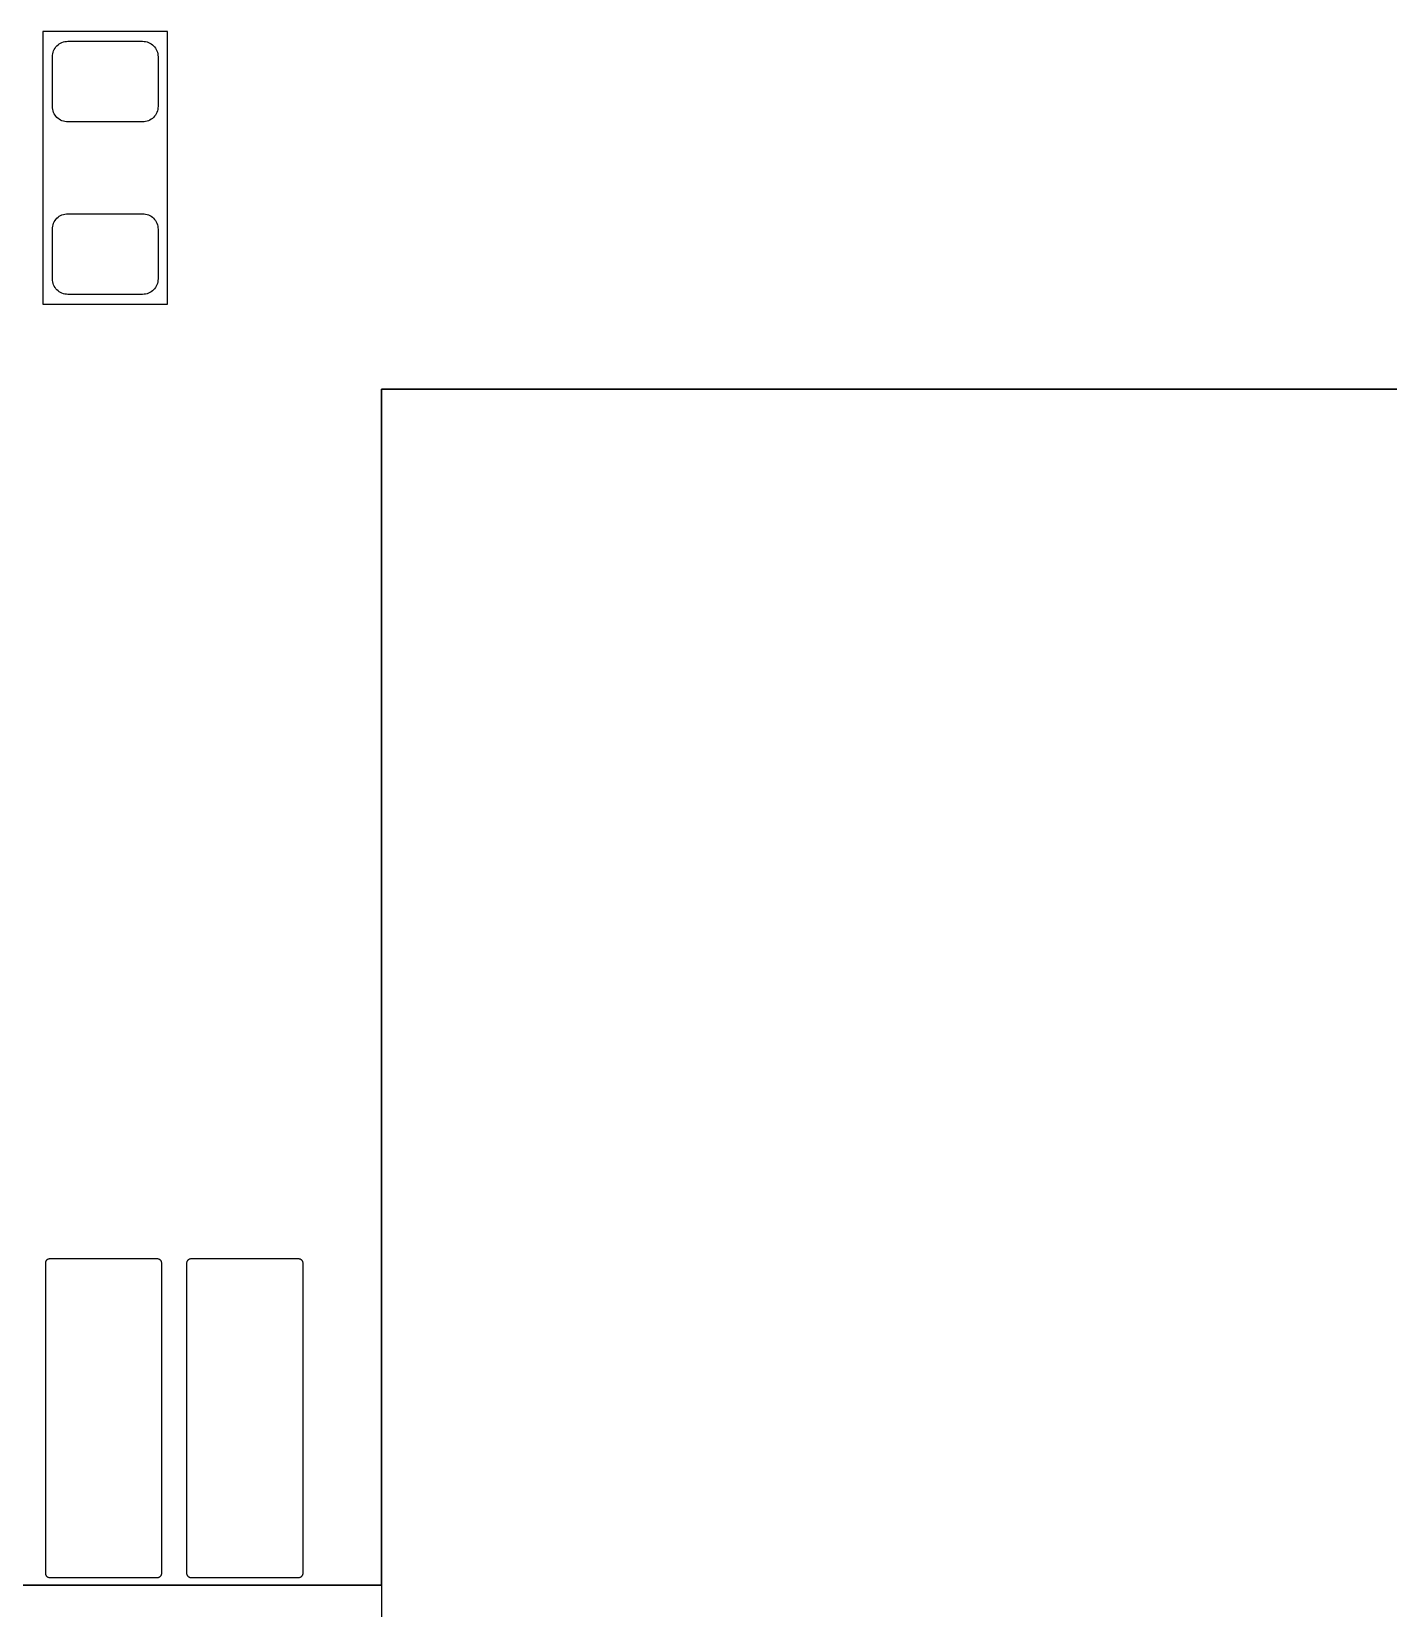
# Model space of a CAD drawing. Extents: x 0 to 143, y 0 to 190.
# Drawn here: x 46.78 to 71.18, y 17.15 to 45.5 of the extents above; entities that cross this region are included whole.
import ezdxf

# ---------------------------------------------------------------- set-up
doc = ezdxf.new("R2010")
doc.units = 0

msp = doc.modelspace()

# ---------------------------------------------------------------- linework, layer by layer
at = {"layer": 'Layer 1', "color": 7}
for points in [[(46.98492, 45.50116), (46.98492, 40.6015)], [(49.22266, 45.50116), (46.98492, 45.50116)], [(49.22266, 40.6015), (49.22266, 45.50116)], [(46.98492, 40.6015), (49.22266, 40.6015)], [(53.0733, 39.07242), (74.07402, 39.07242)], [(53.0733, 17.57132), (53.0733, 39.07242)], [(53.0733, 39.07242), (53.0733, 9.98688)], [(74.07402, 39.07242), (53.0733, 39.07242)], [(53.0733, 39.07242), (53.0733, 18.0717)], [(53.0733, 17.57132), (53.0733, 18.0717)], [(33.07334, 17.57132), (53.0733, 17.57132)], [(53.0733, 17.57132), (33.07334, 17.57132)], [(53.0733, 17.57132), (53.0733, 5.58506)]]:
    msp.add_lwpolyline(points, dxfattribs=at)
at = {"layer": 'Layer 1', "color": 96}
for points in [[(48.80356, 45.32463), (48.830484, 45.320566), (48.857154, 45.313962), (48.882808, 45.304818), (48.9077, 45.293134), (48.931068, 45.27891), (48.953166, 45.262654), (48.973232, 45.244366), (48.991774, 45.224046), (49.00803, 45.201948), (49.022, 45.17858), (49.033684, 45.153942), (49.043082, 45.128034), (49.049686, 45.101618), (49.05375, 45.07444), (49.05502, 45.047262), (49.05502, 44.15496), (49.05375, 44.127528), (49.049686, 44.10035), (49.043082, 44.073934), (49.033684, 44.048026), (49.022, 44.023388), (49.00803, 44.00002), (48.991774, 43.977922), (48.973232, 43.957602), (48.953166, 43.939314), (48.931068, 43.923058), (48.9077, 43.908834), (48.882808, 43.89715), (48.857154, 43.888006), (48.830484, 43.881402), (48.80356, 43.877338), (48.776128, 43.876068), (47.433738, 43.876068), (47.40656, 43.877338), (47.379382, 43.881402), (47.352966, 43.888006), (47.327058, 43.89715), (47.30242, 43.908834), (47.279052, 43.923058), (47.256954, 43.939314), (47.236634, 43.957602), (47.218346, 43.977922), (47.20209, 44.00002), (47.187866, 44.023388), (47.176182, 44.048026), (47.167038, 44.073934), (47.160434, 44.10035), (47.15637, 44.127528), (47.1551, 44.15496), (47.1551, 45.047262), (47.15637, 45.07444), (47.160434, 45.101618), (47.167038, 45.128034), (47.176182, 45.153942), (47.187866, 45.17858), (47.20209, 45.201948), (47.218346, 45.224046), (47.236634, 45.244366), (47.256954, 45.262654), (47.279052, 45.27891), (47.30242, 45.293134), (47.327058, 45.304818), (47.352966, 45.313962), (47.379382, 45.320566), (47.40656, 45.32463), (47.433738, 45.3259), (48.776128, 45.3259), (48.80356, 45.32463)], [(48.80356, 42.22456), (48.830484, 42.22075), (48.857154, 42.213892), (48.882808, 42.204748), (48.9077, 42.193064), (48.931068, 42.179094), (48.953166, 42.162584), (48.973232, 42.144296), (48.991774, 42.123976), (49.00803, 42.102132), (49.022, 42.07851), (49.033684, 42.053872), (49.043082, 42.028218), (49.049686, 42.001548), (49.05375, 41.97437), (49.05502, 41.947192), (49.05502, 41.05489), (49.05375, 41.027458), (49.049686, 41.000534), (49.043082, 40.973864), (49.033684, 40.94821), (49.022, 40.923318), (49.00803, 40.89995), (48.991774, 40.877852), (48.973232, 40.857786), (48.953166, 40.839244), (48.931068, 40.822988), (48.9077, 40.809018), (48.882808, 40.797334), (48.857154, 40.787936), (48.830484, 40.781332), (48.80356, 40.777268), (48.776128, 40.775998), (47.433738, 40.775998), (47.40656, 40.777268), (47.379382, 40.781332), (47.352966, 40.787936), (47.327058, 40.797334), (47.30242, 40.809018), (47.279052, 40.822988), (47.256954, 40.839244), (47.236634, 40.857786), (47.218346, 40.877852), (47.20209, 40.89995), (47.187866, 40.923318), (47.176182, 40.94821), (47.167038, 40.973864), (47.160434, 41.000534), (47.15637, 41.027458), (47.1551, 41.05489), (47.1551, 41.947192), (47.15637, 41.97437), (47.160434, 42.001548), (47.167038, 42.028218), (47.176182, 42.053872), (47.187866, 42.07851), (47.20209, 42.102132), (47.218346, 42.123976), (47.236634, 42.144296), (47.256954, 42.162584), (47.279052, 42.179094), (47.30242, 42.193064), (47.327058, 42.204748), (47.352966, 42.213892), (47.379382, 42.22075), (47.40656, 42.22456), (47.433738, 42.226084), (48.776128, 42.226084), (48.80356, 42.22456)], [(49.047654, 23.439736), (49.054766, 23.438466), (49.061878, 23.436688), (49.06899, 23.434402), (49.075594, 23.4311), (49.081944, 23.42729), (49.087786, 23.422972), (49.09312, 23.418146), (49.0982, 23.412558), (49.102518, 23.406716), (49.106328, 23.400366), (49.109376, 23.393762), (49.111916, 23.38665), (49.113694, 23.379538), (49.114964, 23.372426), (49.115218, 23.36506), (49.115218, 17.77706), (49.114964, 17.769694), (49.113694, 17.762328), (49.111916, 17.755216), (49.109376, 17.748358), (49.106328, 17.741754), (49.102518, 17.735404), (49.0982, 17.729308), (49.09312, 17.723974), (49.087786, 17.719148), (49.081944, 17.714576), (49.075594, 17.710766), (49.06899, 17.707718), (49.061878, 17.705178), (49.054766, 17.7034), (49.047654, 17.702384), (49.040288, 17.701876), (47.109888, 17.701876), (47.102522, 17.702384), (47.095156, 17.7034), (47.088044, 17.705178), (47.081186, 17.707718), (47.074328, 17.710766), (47.068232, 17.714576), (47.062136, 17.719148), (47.056802, 17.723974), (47.051722, 17.729308), (47.047404, 17.735404), (47.043594, 17.741754), (47.040546, 17.748358), (47.038006, 17.755216), (47.036228, 17.762328), (47.035212, 17.769694), (47.034704, 17.77706), (47.034704, 23.36506), (47.035212, 23.372426), (47.036228, 23.379538), (47.038006, 23.38665), (47.040546, 23.393762), (47.043594, 23.400366), (47.047404, 23.406716), (47.051722, 23.412558), (47.056802, 23.418146), (47.062136, 23.422972), (47.068232, 23.42729), (47.074328, 23.4311), (47.081186, 23.434402), (47.088044, 23.436688), (47.095156, 23.438466), (47.102522, 23.439736), (47.109888, 23.43999), (49.040288, 23.43999), (49.047654, 23.439736)], [(51.587654, 23.439736), (51.594766, 23.438466), (51.601878, 23.436688), (51.60899, 23.434402), (51.615594, 23.4311), (51.621944, 23.42729), (51.627786, 23.422972), (51.63312, 23.418146), (51.6382, 23.412558), (51.642518, 23.406716), (51.646328, 23.400366), (51.649376, 23.393762), (51.651916, 23.38665), (51.653694, 23.379538), (51.654964, 23.372426), (51.655218, 23.36506), (51.655218, 17.77706), (51.654964, 17.769694), (51.653694, 17.762328), (51.651916, 17.755216), (51.649376, 17.748358), (51.646328, 17.741754), (51.642518, 17.735404), (51.6382, 17.729308), (51.63312, 17.723974), (51.627786, 17.719148), (51.621944, 17.714576), (51.615594, 17.710766), (51.60899, 17.707718), (51.601878, 17.705178), (51.594766, 17.7034), (51.587654, 17.702384), (51.580288, 17.701876), (49.649888, 17.701876), (49.642522, 17.702384), (49.635156, 17.7034), (49.628044, 17.705178), (49.621186, 17.707718), (49.614328, 17.710766), (49.608232, 17.714576), (49.602136, 17.719148), (49.596802, 17.723974), (49.591722, 17.729308), (49.587404, 17.735404), (49.583594, 17.741754), (49.580546, 17.748358), (49.578006, 17.755216), (49.576228, 17.762328), (49.575212, 17.769694), (49.574704, 17.77706), (49.574704, 23.36506), (49.575212, 23.372426), (49.576228, 23.379538), (49.578006, 23.38665), (49.580546, 23.393762), (49.583594, 23.400366), (49.587404, 23.406716), (49.591722, 23.412558), (49.596802, 23.418146), (49.602136, 23.422972), (49.608232, 23.42729), (49.614328, 23.4311), (49.621186, 23.434402), (49.628044, 23.436688), (49.635156, 23.438466), (49.642522, 23.439736), (49.649888, 23.43999), (51.580288, 23.43999), (51.587654, 23.439736)]]:
    msp.add_lwpolyline(points, close=True, dxfattribs=at)
at = {"layer": 'Layer 1', "color": 16}
for points in [[(49.047654, 23.439736), (49.054766, 23.438466), (49.061878, 23.436688), (49.06899, 23.434402), (49.075594, 23.4311), (49.081944, 23.42729), (49.087786, 23.422972), (49.09312, 23.418146), (49.0982, 23.412558), (49.102518, 23.406716), (49.106328, 23.400366), (49.109376, 23.393762), (49.111916, 23.38665), (49.113694, 23.379538), (49.114964, 23.372426), (49.115218, 23.36506), (49.115218, 17.77706), (49.114964, 17.769694), (49.113694, 17.762328), (49.111916, 17.755216), (49.109376, 17.748358), (49.106328, 17.741754), (49.102518, 17.735404), (49.0982, 17.729308), (49.09312, 17.723974), (49.087786, 17.719148), (49.081944, 17.714576), (49.075594, 17.710766), (49.06899, 17.707718), (49.061878, 17.705178), (49.054766, 17.7034), (49.047654, 17.702384), (49.040288, 17.701876), (47.109888, 17.701876), (47.102522, 17.702384), (47.095156, 17.7034), (47.088044, 17.705178), (47.081186, 17.707718), (47.074328, 17.710766), (47.068232, 17.714576), (47.062136, 17.719148), (47.056802, 17.723974), (47.051722, 17.729308), (47.047404, 17.735404), (47.043594, 17.741754), (47.040546, 17.748358), (47.038006, 17.755216), (47.036228, 17.762328), (47.035212, 17.769694), (47.034704, 17.77706), (47.034704, 23.36506), (47.035212, 23.372426), (47.036228, 23.379538), (47.038006, 23.38665), (47.040546, 23.393762), (47.043594, 23.400366), (47.047404, 23.406716), (47.051722, 23.412558), (47.056802, 23.418146), (47.062136, 23.422972), (47.068232, 23.42729), (47.074328, 23.4311), (47.081186, 23.434402), (47.088044, 23.436688), (47.095156, 23.438466), (47.102522, 23.439736), (47.109888, 23.43999), (49.040288, 23.43999), (49.047654, 23.439736)], [(51.587654, 23.439736), (51.594766, 23.438466), (51.601878, 23.436688), (51.60899, 23.434402), (51.615594, 23.4311), (51.621944, 23.42729), (51.627786, 23.422972), (51.63312, 23.418146), (51.6382, 23.412558), (51.642518, 23.406716), (51.646328, 23.400366), (51.649376, 23.393762), (51.651916, 23.38665), (51.653694, 23.379538), (51.654964, 23.372426), (51.655218, 23.36506), (51.655218, 17.77706), (51.654964, 17.769694), (51.653694, 17.762328), (51.651916, 17.755216), (51.649376, 17.748358), (51.646328, 17.741754), (51.642518, 17.735404), (51.6382, 17.729308), (51.63312, 17.723974), (51.627786, 17.719148), (51.621944, 17.714576), (51.615594, 17.710766), (51.60899, 17.707718), (51.601878, 17.705178), (51.594766, 17.7034), (51.587654, 17.702384), (51.580288, 17.701876), (49.649888, 17.701876), (49.642522, 17.702384), (49.635156, 17.7034), (49.628044, 17.705178), (49.621186, 17.707718), (49.614328, 17.710766), (49.608232, 17.714576), (49.602136, 17.719148), (49.596802, 17.723974), (49.591722, 17.729308), (49.587404, 17.735404), (49.583594, 17.741754), (49.580546, 17.748358), (49.578006, 17.755216), (49.576228, 17.762328), (49.575212, 17.769694), (49.574704, 17.77706), (49.574704, 23.36506), (49.575212, 23.372426), (49.576228, 23.379538), (49.578006, 23.38665), (49.580546, 23.393762), (49.583594, 23.400366), (49.587404, 23.406716), (49.591722, 23.412558), (49.596802, 23.418146), (49.602136, 23.422972), (49.608232, 23.42729), (49.614328, 23.4311), (49.621186, 23.434402), (49.628044, 23.436688), (49.635156, 23.438466), (49.642522, 23.439736), (49.649888, 23.43999), (51.580288, 23.43999), (51.587654, 23.439736)]]:
    msp.add_lwpolyline(points, close=True, dxfattribs=at)

doc.saveas('drawing.dxf')
